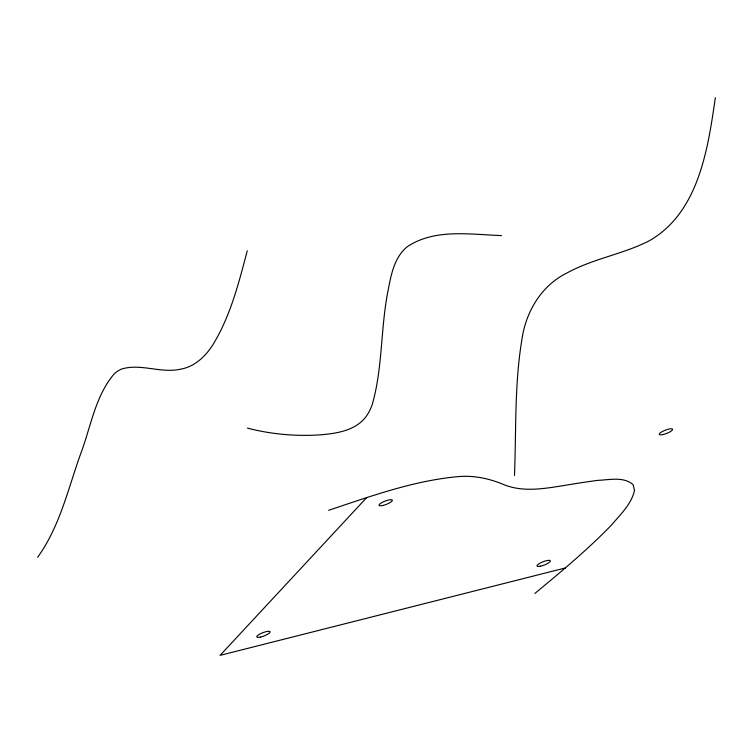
<?xml version="1.0" encoding="UTF-8"?>
<svg xmlns="http://www.w3.org/2000/svg" width="753" height="753" viewBox="0 0 753 753"><rect width="100%" height="100%" fill="white"/><g stroke="black" fill="none" stroke-linecap="round" stroke-linejoin="round"><path stroke-width="1.13" d="M514.478 475.491C516.285 430.198 514.393 384.491 521.904 339.622C525.754 311.855 541.463 285.302 567.235 272.84C592.978 258.721 622.627 254.269 648.738 241.082C698.728 212.939 707.886 149.141 715.35 97.636M247.238 250.796C238.795 282.94 230.503 315.968 212.986 344.601C205.569 356.376 194.453 366.984 180.221 369.234C160.775 373.554 140.943 363.238 121.779 368.989A109.27 47.928 75.8 0 0 114.051 374.053C94.934 396.586 90.737 427.572 80.43 454.445C67.996 489.224 59.647 526.902 37.65 557.211M366.796 497.469L220.102 655.364L565.437 567.941M534.894 593.42C561.305 571.583 587.679 549.596 611.577 524.973C620.425 514.421 631.4 504.312 634.525 490.363L633.085 484.593C623.493 476.395 609.629 479.868 598.146 480.339C584.836 482.005 571.621 484.292 558.378 486.41C540.56 489.234 521.622 491.662 504.359 484.847C489.789 478.607 473.995 475.209 458.097 476.63C413.444 480.696 370.871 496.208 328.628 510.308M501.451 235.576C470.239 234.55 434.312 228.244 406.874 247.003C393.395 258.448 390.722 277.048 387.513 293.425C380.613 330.153 382.599 368.349 372.274 404.417A96.789 42.45 75.8 0 1 367.238 414.865C357.496 430.019 338.069 433.295 321.484 434.763C296.682 436.533 271.532 434.387 247.464 428.118M540.654 566.162A7.144 1.751 -21.3 0 0 550.358 560.863A7.144 1.751 -21.3 0 0 540.023 563.15A7.144 1.751 -21.3 0 0 540.654 566.162M662.894 434.585A7.144 1.751 -21.3 0 0 672.608 429.285A7.144 1.751 -21.3 0 0 662.273 431.573A7.144 1.751 -21.3 0 0 662.894 434.585M260.434 637.094A7.144 1.751 -21.3 0 0 270.139 631.795A7.144 1.751 -21.3 0 0 259.804 634.082A7.144 1.751 -21.3 0 0 260.434 637.094M382.684 505.517A7.144 1.751 -21.3 0 0 392.388 500.218A7.144 1.751 -21.3 0 0 382.053 502.505A7.144 1.751 -21.3 0 0 382.684 505.517"/></g></svg>
